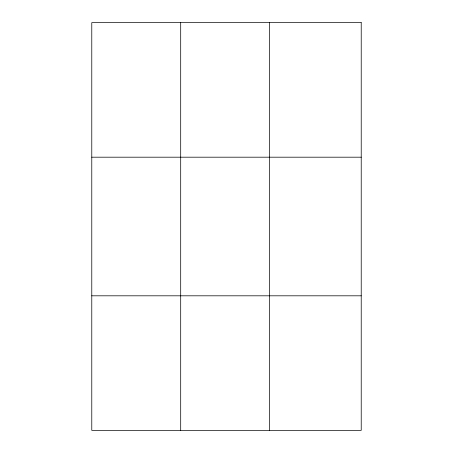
<?xml version="1.0" encoding="UTF-8"?>
<svg xmlns="http://www.w3.org/2000/svg" width="453" height="453" viewBox="0 0 453 453"><rect width="100%" height="100%" fill="white"/><g stroke="black" fill="none" stroke-linecap="round" stroke-linejoin="round"><path stroke-width="0.68" d="M180.696 22.65L180.696 430.35M269.609 22.65L269.609 430.35M91.778 157.191L361.222 157.191M91.778 295.809L361.222 295.809M361.222 22.65L361.222 430.35L91.778 430.35L91.778 22.65L361.222 22.65"/></g></svg>
